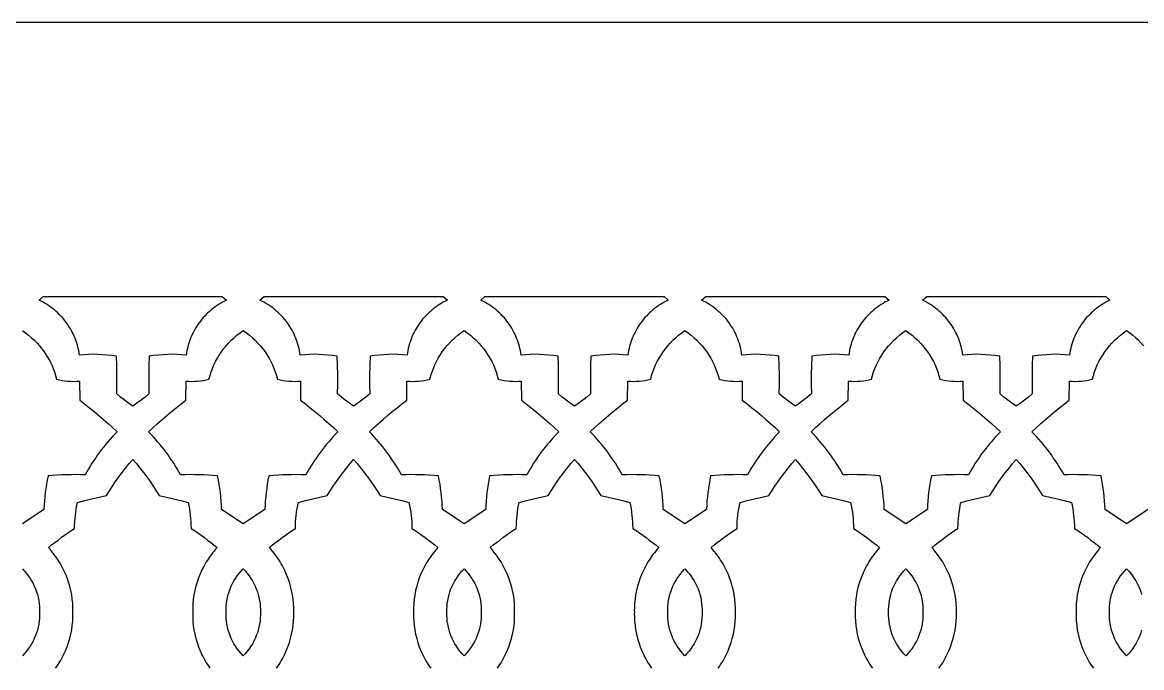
# Model space of a CAD drawing. Extents: x -445 to 570, y -1313 to 85.
# Drawn here: x 61 to 222.3, y -878.7 to -785.7 of the extents above; entities that cross this region are included whole.
import ezdxf

# ---------------------------------------------------------------- set-up
doc = ezdxf.new("R2010")
doc.units = 0
doc.layers.add('LAYER_1', color=18, linetype='CONTINUOUS')

msp = doc.modelspace()

# ---------------------------------------------------------------- linework, layer by layer
at = {"layer": 'LAYER_1'}
for points in [[(-320.41, -955.72), (569.59, -955.72), (569.59, -785.72), (-320.41, -785.72)], [(90.45, -825.75), (90.15, -825.9), (89.86, -826.05), (89.57, -826.22), (89.29, -826.39), (89.02, -826.57), (88.75, -826.76), (88.49, -826.95), (88.24, -827.15), (88, -827.36), (87.76, -827.58), (87.53, -827.8), (87.31, -828.03), (87.09, -828.26), (86.89, -828.5), (86.69, -828.75), (86.5, -829), (86.31, -829.26), (86.14, -829.52), (85.97, -829.79), (85.82, -830.06), (85.67, -830.34), (85.53, -830.62), (85.4, -830.91), (85.28, -831.2), (85.16, -831.49), (85.06, -831.79), (84.97, -832.09), (84.88, -832.4), (84.81, -832.7), (84.74, -833.02), (84.69, -833.33), (84.64, -833.65), (83.98, -833.6), (83.31, -833.56), (82.64, -833.55), (81.97, -833.57), (81.3, -833.6), (80.64, -833.65), (79.97, -833.72), (79.31, -833.82), (79.27, -835.17), (79.24, -836.52), (79.24, -837.87), (79.27, -839.23), (78.71, -839.71), (78.14, -840.16), (77.55, -840.6), (76.95, -841.01), (76.95, -841.01), (76.34, -840.6), (75.75, -840.16), (75.18, -839.71), (74.63, -839.23), (74.65, -837.87), (74.65, -836.52), (74.63, -835.17), (74.58, -833.82), (73.92, -833.72), (73.25, -833.65), (72.59, -833.6), (71.92, -833.57), (71.25, -833.55), (70.58, -833.56), (69.92, -833.6), (69.25, -833.65), (69.2, -833.33), (69.15, -833.02), (69.08, -832.7), (69.01, -832.4), (68.92, -832.09), (68.83, -831.79), (68.73, -831.49), (68.62, -831.2), (68.49, -830.91), (68.36, -830.62), (68.22, -830.34), (68.07, -830.06), (67.92, -829.79), (67.75, -829.52), (67.58, -829.26), (67.4, -829), (67.2, -828.75), (67.01, -828.5), (66.8, -828.26), (66.58, -828.03), (66.36, -827.8), (66.13, -827.58), (65.89, -827.36), (65.65, -827.15), (65.4, -826.95), (65.14, -826.76), (64.87, -826.57), (64.6, -826.39), (64.32, -826.22), (64.03, -826.05), (63.74, -825.9), (63.44, -825.75), (64.05, -825.22), (89.84, -825.22)], [(122.27, -825.75), (121.97, -825.9), (121.67, -826.05), (121.39, -826.22), (121.11, -826.39), (120.83, -826.57), (120.57, -826.76), (120.31, -826.95), (120.06, -827.15), (119.81, -827.36), (119.57, -827.58), (119.34, -827.8), (119.12, -828.03), (118.91, -828.26), (118.7, -828.5), (118.5, -828.75), (118.31, -829), (118.13, -829.26), (117.95, -829.52), (117.79, -829.79), (117.63, -830.06), (117.48, -830.34), (117.34, -830.62), (117.21, -830.91), (117.09, -831.2), (116.98, -831.49), (116.88, -831.79), (116.78, -832.09), (116.7, -832.4), (116.62, -832.7), (116.56, -833.02), (116.5, -833.33), (116.46, -833.65), (115.79, -833.6), (115.12, -833.56), (114.45, -833.55), (113.79, -833.57), (113.12, -833.6), (112.45, -833.65), (111.79, -833.72), (111.12, -833.82), (111.08, -835.17), (111.06, -836.52), (111.06, -837.87), (111.08, -839.23), (110.53, -839.71), (109.96, -840.16), (109.37, -840.6), (108.76, -841.01), (108.76, -841.01), (108.15, -840.6), (107.56, -840.16), (106.99, -839.71), (106.44, -839.23), (106.46, -837.87), (106.46, -836.52), (106.44, -835.17), (106.4, -833.82), (105.73, -833.72), (105.07, -833.65), (104.4, -833.6), (103.73, -833.57), (103.07, -833.55), (102.4, -833.56), (101.73, -833.6), (101.06, -833.65), (101.02, -833.33), (100.96, -833.02), (100.9, -832.7), (100.82, -832.4), (100.74, -832.09), (100.64, -831.79), (100.54, -831.49), (100.43, -831.2), (100.31, -830.91), (100.18, -830.62), (100.04, -830.34), (99.89, -830.06), (99.73, -829.79), (99.57, -829.52), (99.39, -829.26), (99.21, -829), (99.02, -828.75), (98.82, -828.5), (98.61, -828.26), (98.4, -828.03), (98.18, -827.8), (97.95, -827.58), (97.71, -827.36), (97.46, -827.15), (97.21, -826.95), (96.95, -826.76), (96.69, -826.57), (96.41, -826.39), (96.13, -826.22), (95.85, -826.05), (95.55, -825.9), (95.25, -825.75), (95.87, -825.22), (121.65, -825.22)], [(154.08, -825.75), (153.78, -825.9), (153.49, -826.05), (153.2, -826.22), (152.92, -826.39), (152.65, -826.57), (152.38, -826.76), (152.12, -826.95), (151.87, -827.15), (151.63, -827.36), (151.39, -827.58), (151.16, -827.8), (150.94, -828.03), (150.72, -828.26), (150.51, -828.5), (150.32, -828.75), (150.12, -829), (149.94, -829.26), (149.77, -829.52), (149.6, -829.79), (149.45, -830.06), (149.3, -830.34), (149.16, -830.62), (149.03, -830.91), (148.9, -831.2), (148.79, -831.49), (148.69, -831.79), (148.6, -832.09), (148.51, -832.4), (148.44, -832.7), (148.37, -833.02), (148.32, -833.33), (148.27, -833.65), (147.6, -833.6), (146.94, -833.56), (146.27, -833.55), (145.6, -833.57), (144.93, -833.6), (144.27, -833.65), (143.6, -833.72), (142.94, -833.82), (142.89, -835.17), (142.87, -836.52), (142.87, -837.87), (142.89, -839.23), (142.34, -839.71), (141.77, -840.16), (141.18, -840.6), (140.57, -841.01), (140.57, -841.01), (139.97, -840.6), (139.38, -840.16), (138.81, -839.71), (138.25, -839.23), (138.28, -837.87), (138.28, -836.52), (138.25, -835.17), (138.21, -833.82), (137.55, -833.72), (136.88, -833.65), (136.22, -833.6), (135.55, -833.57), (134.88, -833.55), (134.21, -833.56), (133.54, -833.6), (132.88, -833.65), (132.83, -833.33), (132.78, -833.02), (132.71, -832.7), (132.64, -832.4), (132.55, -832.09), (132.46, -831.79), (132.36, -831.49), (132.24, -831.2), (132.12, -830.91), (131.99, -830.62), (131.85, -830.34), (131.7, -830.06), (131.55, -829.79), (131.38, -829.52), (131.21, -829.26), (131.02, -829), (130.83, -828.75), (130.63, -828.5), (130.43, -828.26), (130.21, -828.03), (129.99, -827.8), (129.76, -827.58), (129.52, -827.36), (129.28, -827.15), (129.03, -826.95), (128.77, -826.76), (128.5, -826.57), (128.23, -826.39), (127.95, -826.22), (127.66, -826.05), (127.37, -825.9), (127.07, -825.75), (127.68, -825.22), (153.47, -825.22)], [(185.9, -825.75), (185.6, -825.9), (185.3, -826.05), (185.02, -826.22), (184.74, -826.39), (184.46, -826.57), (184.2, -826.76), (183.94, -826.95), (183.68, -827.15), (183.44, -827.36), (183.2, -827.58), (182.97, -827.8), (182.75, -828.03), (182.53, -828.26), (182.33, -828.5), (182.13, -828.75), (181.94, -829), (181.76, -829.26), (181.58, -829.52), (181.42, -829.79), (181.26, -830.06), (181.11, -830.34), (180.97, -830.62), (180.84, -830.91), (180.72, -831.2), (180.61, -831.49), (180.5, -831.79), (180.41, -832.09), (180.32, -832.4), (180.25, -832.7), (180.18, -833.02), (180.13, -833.33), (180.08, -833.65), (179.42, -833.6), (178.75, -833.56), (178.08, -833.55), (177.41, -833.57), (176.75, -833.6), (176.08, -833.65), (175.41, -833.72), (174.75, -833.82), (174.71, -835.17), (174.69, -836.52), (174.69, -837.87), (174.71, -839.23), (174.16, -839.71), (173.58, -840.16), (173, -840.6), (172.39, -841.01), (172.39, -841.01), (171.78, -840.6), (171.19, -840.16), (170.62, -839.71), (170.07, -839.23), (170.09, -837.87), (170.09, -836.52), (170.07, -835.17), (170.02, -833.82), (169.36, -833.72), (168.7, -833.65), (168.03, -833.6), (167.36, -833.57), (166.69, -833.55), (166.03, -833.56), (165.36, -833.6), (164.69, -833.65), (164.65, -833.33), (164.59, -833.02), (164.53, -832.7), (164.45, -832.4), (164.37, -832.09), (164.27, -831.79), (164.17, -831.49), (164.06, -831.2), (163.93, -830.91), (163.8, -830.62), (163.66, -830.34), (163.52, -830.06), (163.36, -829.79), (163.19, -829.52), (163.02, -829.26), (162.84, -829), (162.65, -828.75), (162.45, -828.5), (162.24, -828.26), (162.03, -828.03), (161.8, -827.8), (161.57, -827.58), (161.34, -827.36), (161.09, -827.15), (160.84, -826.95), (160.58, -826.76), (160.31, -826.57), (160.04, -826.39), (159.76, -826.22), (159.47, -826.05), (159.18, -825.9), (158.88, -825.75), (159.49, -825.22), (185.28, -825.22)], [(217.71, -825.75), (217.41, -825.9), (217.12, -826.05), (216.83, -826.22), (216.55, -826.39), (216.28, -826.57), (216.01, -826.76), (215.75, -826.95), (215.5, -827.15), (215.25, -827.36), (215.02, -827.58), (214.79, -827.8), (214.56, -828.03), (214.35, -828.26), (214.14, -828.5), (213.94, -828.75), (213.75, -829), (213.57, -829.26), (213.4, -829.52), (213.23, -829.79), (213.07, -830.06), (212.92, -830.34), (212.78, -830.62), (212.65, -830.91), (212.53, -831.2), (212.42, -831.49), (212.32, -831.79), (212.22, -832.09), (212.14, -832.4), (212.06, -832.7), (212, -833.02), (211.94, -833.33), (211.9, -833.65), (211.23, -833.6), (210.56, -833.56), (209.89, -833.55), (209.23, -833.57), (208.56, -833.6), (207.89, -833.65), (207.23, -833.72), (206.57, -833.82), (206.52, -835.17), (206.5, -836.52), (206.5, -837.87), (206.52, -839.23), (205.97, -839.71), (205.4, -840.16), (204.81, -840.6), (204.2, -841.01), (204.2, -841.01), (203.59, -840.6), (203, -840.16), (202.43, -839.71), (201.88, -839.23), (201.9, -837.87), (201.9, -836.52), (201.88, -835.17), (201.84, -833.82), (201.17, -833.72), (200.51, -833.65), (199.84, -833.6), (199.18, -833.57), (198.51, -833.55), (197.84, -833.56), (197.17, -833.6), (196.5, -833.65), (196.46, -833.33), (196.4, -833.02), (196.34, -832.7), (196.26, -832.4), (196.18, -832.09), (196.09, -831.79), (195.98, -831.49), (195.87, -831.2), (195.75, -830.91), (195.62, -830.62), (195.48, -830.34), (195.33, -830.06), (195.17, -829.79), (195.01, -829.52), (194.83, -829.26), (194.65, -829), (194.46, -828.75), (194.26, -828.5), (194.05, -828.26), (193.84, -828.03), (193.62, -827.8), (193.39, -827.58), (193.15, -827.36), (192.91, -827.15), (192.65, -826.95), (192.39, -826.76), (192.13, -826.57), (191.85, -826.39), (191.57, -826.22), (191.29, -826.05), (190.99, -825.9), (190.69, -825.75), (191.31, -825.22), (217.1, -825.22)], [(93.31, -830.44), (93.75, -830.78), (94.18, -831.15), (94.58, -831.53), (94.97, -831.92), (95.33, -832.33), (95.67, -832.76), (96, -833.2), (96.3, -833.65), (96.58, -834.12), (96.84, -834.59), (97.07, -835.08), (97.28, -835.58), (97.47, -836.09), (97.64, -836.61), (97.78, -837.14), (98.19, -837.23), (98.6, -837.31), (99.01, -837.37), (99.42, -837.41), (99.84, -837.44), (100.25, -837.45), (100.67, -837.44), (101.09, -837.41), (101.12, -840.16), (101.82, -840.7), (102.51, -841.25), (103.19, -841.8), (103.87, -842.37), (104.53, -842.94), (105.19, -843.52), (105.85, -844.1), (106.49, -844.7), (106.16, -845.05), (105.83, -845.41), (105.5, -845.77), (105.19, -846.14), (104.87, -846.51), (104.57, -846.89), (104.27, -847.27), (103.98, -847.66), (103.69, -848.05), (103.41, -848.45), (103.14, -848.85), (102.87, -849.25), (102.61, -849.66), (102.36, -850.07), (102.11, -850.49), (101.87, -850.91), (101.21, -850.89), (100.54, -850.88), (99.87, -850.89), (99.2, -850.9), (98.54, -850.93), (97.87, -850.97), (97.21, -851.02), (96.54, -851.08), (96.42, -851.68), (96.32, -852.27), (96.23, -852.87), (96.15, -853.47), (96.09, -854.07), (96.03, -854.68), (95.99, -855.28), (95.97, -855.89), (92.85, -857.97), (89.74, -855.89), (89.71, -855.28), (89.67, -854.68), (89.62, -854.07), (89.56, -853.47), (89.48, -852.87), (89.39, -852.27), (89.28, -851.68), (89.17, -851.08), (88.5, -851.02), (87.84, -850.97), (87.17, -850.93), (86.5, -850.9), (85.84, -850.89), (85.17, -850.88), (84.5, -850.89), (83.83, -850.91), (83.59, -850.49), (83.35, -850.07), (83.09, -849.66), (82.84, -849.25), (82.57, -848.85), (82.3, -848.45), (82.02, -848.05), (81.73, -847.66), (81.44, -847.27), (81.14, -846.89), (80.83, -846.51), (80.52, -846.14), (80.2, -845.77), (79.88, -845.41), (79.55, -845.05), (79.21, -844.7), (79.86, -844.1), (80.51, -843.52), (81.17, -842.94), (81.84, -842.37), (82.52, -841.8), (83.2, -841.25), (83.89, -840.7), (84.58, -840.16), (84.62, -837.41), (85.03, -837.44), (85.45, -837.45), (85.87, -837.44), (86.28, -837.41), (86.7, -837.37), (87.11, -837.31), (87.52, -837.23), (87.92, -837.14), (88.07, -836.61), (88.23, -836.09), (88.42, -835.58), (88.63, -835.08), (88.87, -834.59), (89.13, -834.12), (89.41, -833.65), (89.71, -833.2), (90.03, -832.76), (90.38, -832.33), (90.74, -831.92), (91.12, -831.53), (91.53, -831.15), (91.95, -830.78), (92.39, -830.44), (92.85, -830.11)], [(125.13, -830.44), (125.57, -830.78), (125.99, -831.15), (126.4, -831.53), (126.78, -831.92), (127.14, -832.33), (127.49, -832.76), (127.81, -833.2), (128.11, -833.65), (128.39, -834.12), (128.65, -834.59), (128.89, -835.08), (129.1, -835.58), (129.29, -836.09), (129.45, -836.61), (129.6, -837.14), (130, -837.23), (130.41, -837.31), (130.82, -837.37), (131.24, -837.41), (131.65, -837.44), (132.07, -837.45), (132.49, -837.44), (132.9, -837.41), (132.94, -840.16), (133.63, -840.7), (134.32, -841.25), (135, -841.8), (135.68, -842.37), (136.35, -842.94), (137.01, -843.52), (137.66, -844.1), (138.31, -844.7), (137.97, -845.05), (137.64, -845.41), (137.32, -845.77), (137, -846.14), (136.69, -846.51), (136.38, -846.89), (136.08, -847.27), (135.79, -847.66), (135.5, -848.05), (135.22, -848.45), (134.95, -848.85), (134.68, -849.25), (134.43, -849.66), (134.17, -850.07), (133.93, -850.49), (133.69, -850.91), (133.02, -850.89), (132.35, -850.88), (131.68, -850.89), (131.02, -850.9), (130.35, -850.93), (129.68, -850.97), (129.02, -851.02), (128.35, -851.08), (128.24, -851.68), (128.13, -852.27), (128.04, -852.87), (127.96, -853.47), (127.9, -854.07), (127.85, -854.68), (127.81, -855.28), (127.78, -855.89), (124.67, -857.97), (121.55, -855.89), (121.53, -855.28), (121.49, -854.68), (121.43, -854.07), (121.37, -853.47), (121.29, -852.87), (121.2, -852.27), (121.1, -851.68), (120.98, -851.08), (120.31, -851.02), (119.65, -850.97), (118.98, -850.93), (118.32, -850.9), (117.65, -850.89), (116.98, -850.88), (116.31, -850.89), (115.65, -850.91), (115.41, -850.49), (115.16, -850.07), (114.91, -849.66), (114.65, -849.25), (114.38, -848.85), (114.11, -848.45), (113.83, -848.05), (113.54, -847.66), (113.25, -847.27), (112.95, -846.89), (112.65, -846.51), (112.33, -846.14), (112.02, -845.77), (111.69, -845.41), (111.36, -845.05), (111.03, -844.7), (111.67, -844.1), (112.33, -843.52), (112.99, -842.94), (113.65, -842.37), (114.33, -841.8), (115.01, -841.25), (115.7, -840.7), (116.4, -840.16), (116.43, -837.41), (116.85, -837.44), (117.27, -837.45), (117.68, -837.44), (118.1, -837.41), (118.51, -837.37), (118.92, -837.31), (119.33, -837.23), (119.74, -837.14), (119.88, -836.61), (120.05, -836.09), (120.24, -835.58), (120.45, -835.08), (120.68, -834.59), (120.94, -834.12), (121.22, -833.65), (121.52, -833.2), (121.85, -832.76), (122.19, -832.33), (122.55, -831.92), (122.94, -831.53), (123.34, -831.15), (123.77, -830.78), (124.21, -830.44), (124.67, -830.11)], [(156.94, -830.44), (157.38, -830.78), (157.81, -831.15), (158.21, -831.53), (158.59, -831.92), (158.96, -832.33), (159.3, -832.76), (159.62, -833.2), (159.93, -833.65), (160.21, -834.12), (160.46, -834.59), (160.7, -835.08), (160.91, -835.58), (161.1, -836.09), (161.27, -836.61), (161.41, -837.14), (161.82, -837.23), (162.22, -837.31), (162.64, -837.37), (163.05, -837.41), (163.47, -837.44), (163.88, -837.45), (164.3, -837.44), (164.72, -837.41), (164.75, -840.16), (165.45, -840.7), (166.14, -841.25), (166.82, -841.8), (167.49, -842.37), (168.16, -842.94), (168.82, -843.52), (169.48, -844.1), (170.12, -844.7), (169.79, -845.05), (169.45, -845.41), (169.13, -845.77), (168.81, -846.14), (168.5, -846.51), (168.2, -846.89), (167.9, -847.27), (167.6, -847.66), (167.32, -848.05), (167.04, -848.45), (166.76, -848.85), (166.5, -849.25), (166.24, -849.66), (165.99, -850.07), (165.74, -850.49), (165.5, -850.91), (164.83, -850.89), (164.17, -850.88), (163.5, -850.89), (162.83, -850.9), (162.16, -850.93), (161.5, -850.97), (160.83, -851.02), (160.17, -851.08), (160.05, -851.68), (159.95, -852.27), (159.86, -852.87), (159.78, -853.47), (159.71, -854.07), (159.66, -854.68), (159.62, -855.28), (159.59, -855.89), (156.48, -857.97), (153.37, -855.89), (153.34, -855.28), (153.3, -854.68), (153.25, -854.07), (153.18, -853.47), (153.1, -852.87), (153.01, -852.27), (152.91, -851.68), (152.79, -851.08), (152.13, -851.02), (151.46, -850.97), (150.8, -850.93), (150.13, -850.9), (149.46, -850.89), (148.8, -850.88), (148.13, -850.89), (147.46, -850.91), (147.22, -850.49), (146.98, -850.07), (146.72, -849.66), (146.46, -849.25), (146.2, -848.85), (145.92, -848.45), (145.64, -848.05), (145.36, -847.66), (145.07, -847.27), (144.77, -846.89), (144.46, -846.51), (144.15, -846.14), (143.83, -845.77), (143.51, -845.41), (143.18, -845.05), (142.84, -844.7), (143.49, -844.1), (144.14, -843.52), (144.8, -842.94), (145.47, -842.37), (146.14, -841.8), (146.83, -841.25), (147.51, -840.7), (148.21, -840.16), (148.25, -837.41), (148.66, -837.44), (149.08, -837.45), (149.5, -837.44), (149.91, -837.41), (150.32, -837.37), (150.74, -837.31), (151.15, -837.23), (151.55, -837.14), (151.69, -836.61), (151.86, -836.09), (152.05, -835.58), (152.26, -835.08), (152.5, -834.59), (152.76, -834.12), (153.04, -833.65), (153.34, -833.2), (153.66, -832.76), (154, -832.33), (154.37, -831.92), (154.75, -831.53), (155.16, -831.15), (155.58, -830.78), (156.02, -830.44), (156.48, -830.11)], [(188.75, -830.44), (189.2, -830.78), (189.62, -831.15), (190.02, -831.53), (190.41, -831.92), (190.77, -832.33), (191.11, -832.76), (191.44, -833.2), (191.74, -833.65), (192.02, -834.12), (192.28, -834.59), (192.51, -835.08), (192.73, -835.58), (192.92, -836.09), (193.08, -836.61), (193.22, -837.14), (193.63, -837.23), (194.04, -837.31), (194.45, -837.37), (194.86, -837.41), (195.28, -837.44), (195.7, -837.45), (196.11, -837.44), (196.53, -837.41), (196.56, -840.16), (197.26, -840.7), (197.95, -841.25), (198.63, -841.8), (199.31, -842.37), (199.98, -842.94), (200.64, -843.52), (201.29, -844.1), (201.94, -844.7), (201.6, -845.05), (201.27, -845.41), (200.94, -845.77), (200.63, -846.14), (200.31, -846.51), (200.01, -846.89), (199.71, -847.27), (199.42, -847.66), (199.13, -848.05), (198.85, -848.45), (198.58, -848.85), (198.31, -849.25), (198.05, -849.66), (197.8, -850.07), (197.55, -850.49), (197.31, -850.91), (196.65, -850.89), (195.98, -850.88), (195.31, -850.89), (194.65, -850.9), (193.98, -850.93), (193.31, -850.97), (192.65, -851.02), (191.98, -851.08), (191.87, -851.68), (191.76, -852.27), (191.67, -852.87), (191.59, -853.47), (191.53, -854.07), (191.47, -854.68), (191.43, -855.28), (191.41, -855.89), (188.29, -857.97), (185.18, -855.89), (185.16, -855.28), (185.12, -854.68), (185.06, -854.07), (185, -853.47), (184.92, -852.87), (184.83, -852.27), (184.72, -851.68), (184.61, -851.08), (183.94, -851.02), (183.28, -850.97), (182.61, -850.93), (181.94, -850.9), (181.28, -850.89), (180.61, -850.88), (179.94, -850.89), (179.27, -850.91), (179.04, -850.49), (178.79, -850.07), (178.54, -849.66), (178.28, -849.25), (178.01, -848.85), (177.74, -848.45), (177.46, -848.05), (177.17, -847.66), (176.88, -847.27), (176.58, -846.89), (176.27, -846.51), (175.96, -846.14), (175.64, -845.77), (175.32, -845.41), (174.99, -845.05), (174.65, -844.7), (175.3, -844.1), (175.95, -843.52), (176.61, -842.94), (177.28, -842.37), (177.96, -841.8), (178.64, -841.25), (179.33, -840.7), (180.02, -840.16), (180.06, -837.41), (180.48, -837.44), (180.89, -837.45), (181.31, -837.44), (181.72, -837.41), (182.14, -837.37), (182.55, -837.31), (182.96, -837.23), (183.37, -837.14), (183.51, -836.61), (183.67, -836.09), (183.86, -835.58), (184.08, -835.08), (184.31, -834.59), (184.57, -834.12), (184.85, -833.65), (185.15, -833.2), (185.47, -832.76), (185.82, -832.33), (186.18, -831.92), (186.57, -831.53), (186.97, -831.15), (187.39, -830.78), (187.83, -830.44), (188.29, -830.11)], [(93.16, -864.78), (93.44, -865.12), (93.71, -865.47), (93.96, -865.83), (94.18, -866.2), (94.39, -866.58), (94.58, -866.97), (94.74, -867.36), (94.89, -867.76), (95.02, -868.17), (95.12, -868.59), (95.2, -869.01), (95.27, -869.43), (95.31, -869.86), (95.33, -870.29), (95.32, -870.72), (95.33, -871.15), (95.31, -871.58), (95.27, -872.01), (95.2, -872.44), (95.12, -872.86), (95.02, -873.27), (94.89, -873.68), (94.74, -874.08), (94.58, -874.48), (94.39, -874.87), (94.18, -875.25), (93.96, -875.62), (93.71, -875.98), (93.44, -876.33), (93.16, -876.67), (92.85, -876.99), (92.55, -876.67), (92.26, -876.33), (92, -875.98), (91.75, -875.62), (91.52, -875.25), (91.32, -874.87), (91.13, -874.48), (90.96, -874.08), (90.82, -873.68), (90.69, -873.27), (90.59, -872.86), (90.5, -872.44), (90.44, -872.01), (90.4, -871.58), (90.38, -871.15), (90.38, -870.72), (90.38, -870.29), (90.4, -869.86), (90.44, -869.43), (90.5, -869.01), (90.59, -868.59), (90.69, -868.17), (90.82, -867.76), (90.96, -867.36), (91.13, -866.97), (91.32, -866.58), (91.52, -866.2), (91.75, -865.83), (92, -865.47), (92.26, -865.12), (92.55, -864.78), (92.85, -864.46)], [(124.97, -864.78), (125.26, -865.12), (125.52, -865.47), (125.77, -865.83), (126, -866.2), (126.2, -866.58), (126.39, -866.97), (126.56, -867.36), (126.7, -867.76), (126.83, -868.17), (126.93, -868.59), (127.02, -869.01), (127.08, -869.43), (127.12, -869.86), (127.14, -870.29), (127.14, -870.72), (127.14, -871.15), (127.12, -871.58), (127.08, -872.01), (127.02, -872.44), (126.93, -872.86), (126.83, -873.27), (126.7, -873.68), (126.56, -874.08), (126.39, -874.48), (126.2, -874.87), (126, -875.25), (125.77, -875.62), (125.52, -875.98), (125.26, -876.33), (124.97, -876.67), (124.67, -876.99), (124.36, -876.67), (124.08, -876.33), (123.81, -875.98), (123.56, -875.62), (123.34, -875.25), (123.13, -874.87), (122.94, -874.48), (122.78, -874.08), (122.63, -873.68), (122.5, -873.27), (122.4, -872.86), (122.32, -872.44), (122.25, -872.01), (122.21, -871.58), (122.19, -871.15), (122.2, -870.72), (122.19, -870.29), (122.21, -869.86), (122.25, -869.43), (122.32, -869.01), (122.4, -868.59), (122.5, -868.17), (122.63, -867.76), (122.78, -867.36), (122.94, -866.97), (123.13, -866.58), (123.34, -866.2), (123.56, -865.83), (123.81, -865.47), (124.08, -865.12), (124.36, -864.78), (124.67, -864.46)], [(156.78, -864.78), (157.07, -865.12), (157.34, -865.47), (157.58, -865.83), (157.81, -866.2), (158.02, -866.58), (158.2, -866.97), (158.37, -867.36), (158.52, -867.76), (158.64, -868.17), (158.75, -868.59), (158.83, -869.01), (158.89, -869.43), (158.93, -869.86), (158.95, -870.29), (158.95, -870.72), (158.95, -871.15), (158.93, -871.58), (158.89, -872.01), (158.83, -872.44), (158.75, -872.86), (158.64, -873.27), (158.52, -873.68), (158.37, -874.08), (158.2, -874.48), (158.02, -874.87), (157.81, -875.25), (157.58, -875.62), (157.34, -875.98), (157.07, -876.33), (156.78, -876.67), (156.48, -876.99), (156.18, -876.67), (155.89, -876.33), (155.63, -875.98), (155.38, -875.62), (155.15, -875.25), (154.94, -874.87), (154.76, -874.48), (154.59, -874.08), (154.44, -873.68), (154.32, -873.27), (154.21, -872.86), (154.13, -872.44), (154.07, -872.01), (154.03, -871.58), (154.01, -871.15), (154.01, -870.72), (154.01, -870.29), (154.03, -869.86), (154.07, -869.43), (154.13, -869.01), (154.21, -868.59), (154.32, -868.17), (154.44, -867.76), (154.59, -867.36), (154.76, -866.97), (154.94, -866.58), (155.15, -866.2), (155.38, -865.83), (155.63, -865.47), (155.89, -865.12), (156.18, -864.78), (156.48, -864.46)], [(188.6, -864.78), (188.88, -865.12), (189.15, -865.47), (189.4, -865.83), (189.62, -866.2), (189.83, -866.58), (190.02, -866.97), (190.19, -867.36), (190.33, -867.76), (190.46, -868.17), (190.56, -868.59), (190.65, -869.01), (190.71, -869.43), (190.75, -869.86), (190.77, -870.29), (190.76, -870.72), (190.77, -871.15), (190.75, -871.58), (190.71, -872.01), (190.65, -872.44), (190.56, -872.86), (190.46, -873.27), (190.33, -873.68), (190.19, -874.08), (190.02, -874.48), (189.83, -874.87), (189.62, -875.25), (189.4, -875.62), (189.15, -875.98), (188.88, -876.33), (188.6, -876.67), (188.29, -876.99), (187.99, -876.67), (187.71, -876.33), (187.44, -875.98), (187.19, -875.62), (186.97, -875.25), (186.76, -874.87), (186.57, -874.48), (186.4, -874.08), (186.26, -873.68), (186.13, -873.27), (186.03, -872.86), (185.94, -872.44), (185.88, -872.01), (185.84, -871.58), (185.82, -871.15), (185.83, -870.72), (185.82, -870.29), (185.84, -869.86), (185.88, -869.43), (185.94, -869.01), (186.03, -868.59), (186.13, -868.17), (186.26, -867.76), (186.4, -867.36), (186.57, -866.97), (186.76, -866.58), (186.97, -866.2), (187.19, -865.83), (187.44, -865.47), (187.71, -865.12), (187.99, -864.78), (188.29, -864.46)]]:
    msp.add_lwpolyline(points, close=True, dxfattribs=at)
for points in [[(61.04, -830.11), (61.5, -830.44), (61.94, -830.78), (62.36, -831.15), (62.77, -831.53), (63.15, -831.92), (63.52, -832.33), (63.86, -832.76), (64.18, -833.2), (64.48, -833.65), (64.76, -834.12), (65.02, -834.59), (65.26, -835.08), (65.47, -835.58), (65.66, -836.09), (65.83, -836.61), (65.97, -837.14), (66.37, -837.23), (66.78, -837.31), (67.2, -837.37), (67.61, -837.41), (68.02, -837.44), (68.44, -837.45), (68.86, -837.44), (69.27, -837.41), (69.31, -840.16), (70.01, -840.7), (70.69, -841.25), (71.38, -841.8), (72.05, -842.37), (72.72, -842.94), (73.38, -843.52), (74.03, -844.1), (74.68, -844.7), (74.34, -845.05), (74.01, -845.41), (73.69, -845.77), (73.37, -846.14), (73.06, -846.51), (72.75, -846.89), (72.45, -847.27), (72.16, -847.66), (71.88, -848.05), (71.6, -848.45), (71.32, -848.85), (71.06, -849.25), (70.8, -849.66), (70.54, -850.07), (70.3, -850.49), (70.06, -850.91), (69.39, -850.89), (68.72, -850.88), (68.06, -850.89), (67.39, -850.9), (66.72, -850.93), (66.06, -850.97), (65.39, -851.02), (64.73, -851.08), (64.61, -851.68), (64.51, -852.27), (64.42, -852.87), (64.34, -853.47), (64.27, -854.07), (64.22, -854.68), (64.18, -855.28), (64.15, -855.89), (61.04, -857.97)], [(223.22, -855.89), (220.11, -857.97), (217, -855.89), (216.97, -855.28), (216.93, -854.68), (216.88, -854.07), (216.81, -853.47), (216.73, -852.87), (216.64, -852.27), (216.54, -851.68), (216.42, -851.08), (215.76, -851.02), (215.09, -850.97), (214.42, -850.93), (213.76, -850.9), (213.09, -850.89), (212.42, -850.88), (211.76, -850.89), (211.09, -850.91), (210.85, -850.49), (210.6, -850.07), (210.35, -849.66), (210.09, -849.25), (209.82, -848.85), (209.55, -848.45), (209.27, -848.05), (208.99, -847.66), (208.69, -847.27), (208.39, -846.89), (208.09, -846.51), (207.78, -846.14), (207.46, -845.77), (207.13, -845.41), (206.8, -845.05), (206.47, -844.7), (207.11, -844.1), (207.77, -843.52), (208.43, -842.94), (209.1, -842.37), (209.77, -841.8), (210.45, -841.25), (211.14, -840.7), (211.84, -840.16), (211.87, -837.41), (212.29, -837.44), (212.71, -837.45), (213.12, -837.44), (213.54, -837.41), (213.95, -837.37), (214.36, -837.31), (214.77, -837.23), (215.18, -837.14), (215.32, -836.61), (215.49, -836.09), (215.68, -835.58), (215.89, -835.08), (216.13, -834.59), (216.38, -834.12), (216.66, -833.65), (216.97, -833.2), (217.29, -832.76), (217.63, -832.33), (218, -831.92), (218.38, -831.53), (218.78, -831.15), (219.21, -830.78), (219.65, -830.44), (220.11, -830.11), (220.57, -830.44), (221.01, -830.78), (221.43, -831.15), (221.84, -831.53), (222.22, -831.92), (222.58, -832.33)], [(65.83, -878.78), (66.01, -878.52), (66.19, -878.25), (66.36, -877.98), (66.53, -877.7), (66.69, -877.42), (66.98, -876.85), (67.24, -876.27), (67.48, -875.68), (67.69, -875.09), (67.87, -874.48), (68.02, -873.86), (68.14, -873.24), (68.23, -872.62), (68.29, -871.99), (68.32, -871.36), (68.33, -871.04), (68.32, -870.72), (68.33, -870.41), (68.32, -870.09), (68.29, -869.46), (68.23, -868.83), (68.14, -868.2), (68.02, -867.58), (67.87, -866.97), (67.69, -866.36), (67.48, -865.76), (67.24, -865.17), (66.98, -864.59), (66.84, -864.31), (66.69, -864.03), (66.53, -863.75), (66.36, -863.47), (66.19, -863.2), (66.01, -862.93), (65.83, -862.66), (65.64, -862.4), (65.44, -862.14), (65.23, -861.89), (65.02, -861.64), (64.8, -861.39), (65.25, -861.02), (65.71, -860.66), (66.17, -860.31), (66.64, -859.96), (67.11, -859.62), (67.59, -859.28), (68.07, -858.95), (68.56, -858.63), (68.57, -858.16), (68.59, -857.69), (68.62, -857.22), (68.67, -856.75), (68.73, -856.28), (68.8, -855.81), (68.89, -855.35), (68.99, -854.89), (70.02, -854.61), (71.06, -854.36), (72.1, -854.12), (73.15, -853.89), (73.57, -853.21), (74.01, -852.53), (74.46, -851.87), (74.93, -851.21), (75.41, -850.57), (75.91, -849.93), (76.42, -849.3), (76.95, -848.69), (77.47, -849.3), (77.98, -849.93), (78.48, -850.57), (78.96, -851.21), (79.43, -851.87), (79.88, -852.53), (80.32, -853.21), (80.75, -853.89), (81.79, -854.12), (82.83, -854.36), (83.87, -854.61), (84.91, -854.89), (85, -855.35), (85.09, -855.81), (85.16, -856.28), (85.22, -856.75), (85.27, -857.22), (85.3, -857.69), (85.32, -858.16), (85.33, -858.63), (85.82, -858.95), (86.3, -859.28), (86.78, -859.62), (87.25, -859.96), (87.72, -860.31), (88.18, -860.66), (88.64, -861.02), (89.09, -861.39), (88.87, -861.64), (88.66, -861.89), (88.45, -862.14), (88.26, -862.4), (88.06, -862.66), (87.88, -862.93), (87.7, -863.2), (87.53, -863.47), (87.36, -863.75), (87.21, -864.03), (86.91, -864.59), (86.65, -865.17), (86.41, -865.76), (86.2, -866.36), (86.02, -866.97), (85.87, -867.58), (85.75, -868.2), (85.66, -868.83), (85.6, -869.46), (85.57, -870.09), (85.57, -870.41), (85.57, -870.72), (85.57, -871.04), (85.57, -871.36), (85.6, -871.99), (85.66, -872.62), (85.75, -873.24), (85.87, -873.86), (86.02, -874.48), (86.2, -875.09), (86.41, -875.68), (86.65, -876.27), (86.91, -876.85), (87.06, -877.14), (87.21, -877.42), (87.36, -877.7), (87.53, -877.98), (87.7, -878.25), (87.88, -878.52), (88.06, -878.78)], [(97.64, -878.78), (97.83, -878.52), (98.01, -878.25), (98.18, -877.98), (98.34, -877.7), (98.5, -877.42), (98.79, -876.85), (99.06, -876.27), (99.3, -875.68), (99.5, -875.09), (99.68, -874.48), (99.83, -873.86), (99.95, -873.24), (100.04, -872.62), (100.11, -871.99), (100.14, -871.36), (100.14, -871.04), (100.14, -870.72), (100.14, -870.41), (100.14, -870.09), (100.11, -869.46), (100.04, -868.83), (99.95, -868.2), (99.83, -867.58), (99.68, -866.97), (99.5, -866.36), (99.3, -865.76), (99.06, -865.17), (98.79, -864.59), (98.65, -864.31), (98.5, -864.03), (98.34, -863.75), (98.18, -863.47), (98.01, -863.2), (97.83, -862.93), (97.64, -862.66), (97.45, -862.4), (97.25, -862.14), (97.05, -861.89), (96.83, -861.64), (96.61, -861.39), (97.07, -861.02), (97.52, -860.66), (97.99, -860.31), (98.46, -859.96), (98.93, -859.62), (99.4, -859.28), (99.89, -858.95), (100.37, -858.63), (100.38, -858.16), (100.4, -857.69), (100.44, -857.22), (100.49, -856.75), (100.54, -856.28), (100.62, -855.81), (100.7, -855.35), (100.8, -854.89), (101.83, -854.61), (102.87, -854.36), (103.91, -854.12), (104.96, -853.89), (105.38, -853.21), (105.82, -852.53), (106.28, -851.87), (106.75, -851.21), (107.23, -850.57), (107.72, -849.93), (108.24, -849.3), (108.76, -848.69), (109.28, -849.3), (109.8, -849.93), (110.29, -850.57), (110.77, -851.21), (111.24, -851.87), (111.7, -852.53), (112.14, -853.21), (112.56, -853.89), (113.61, -854.12), (114.65, -854.36), (115.69, -854.61), (116.72, -854.89), (116.82, -855.35), (116.9, -855.81), (116.98, -856.28), (117.03, -856.75), (117.08, -857.22), (117.12, -857.69), (117.14, -858.16), (117.15, -858.63), (117.63, -858.95), (118.12, -859.28), (118.59, -859.62), (119.06, -859.96), (119.53, -860.31), (120, -860.66), (120.45, -861.02), (120.91, -861.39), (120.69, -861.64), (120.47, -861.89), (120.27, -862.14), (120.07, -862.4), (119.88, -862.66), (119.69, -862.93), (119.51, -863.2), (119.34, -863.47), (119.18, -863.75), (119.02, -864.03), (118.73, -864.59), (118.46, -865.17), (118.22, -865.76), (118.02, -866.36), (117.84, -866.97), (117.69, -867.58), (117.57, -868.2), (117.48, -868.83), (117.41, -869.46), (117.38, -870.09), (117.38, -870.41), (117.38, -870.72), (117.38, -871.04), (117.38, -871.36), (117.41, -871.99), (117.48, -872.62), (117.57, -873.24), (117.69, -873.86), (117.84, -874.48), (118.02, -875.09), (118.22, -875.68), (118.46, -876.27), (118.73, -876.85), (118.87, -877.14), (119.02, -877.42), (119.18, -877.7), (119.34, -877.98), (119.51, -878.25), (119.69, -878.52), (119.88, -878.78)], [(129.46, -878.78), (129.64, -878.52), (129.82, -878.25), (129.99, -877.98), (130.16, -877.7), (130.31, -877.42), (130.61, -876.85), (130.87, -876.27), (131.11, -875.68), (131.32, -875.09), (131.5, -874.48), (131.65, -873.86), (131.77, -873.24), (131.86, -872.62), (131.92, -871.99), (131.95, -871.36), (131.95, -871.04), (131.95, -870.72), (131.95, -870.41), (131.95, -870.09), (131.92, -869.46), (131.86, -868.83), (131.77, -868.2), (131.65, -867.58), (131.5, -866.97), (131.32, -866.36), (131.11, -865.76), (130.87, -865.17), (130.61, -864.59), (130.46, -864.31), (130.31, -864.03), (130.16, -863.75), (129.99, -863.47), (129.82, -863.2), (129.64, -862.93), (129.46, -862.66), (129.26, -862.4), (129.07, -862.14), (128.86, -861.89), (128.65, -861.64), (128.43, -861.39), (128.88, -861.02), (129.34, -860.66), (129.8, -860.31), (130.27, -859.96), (130.74, -859.62), (131.22, -859.28), (131.7, -858.95), (132.19, -858.63), (132.2, -858.16), (132.22, -857.69), (132.25, -857.22), (132.3, -856.75), (132.36, -856.28), (132.43, -855.81), (132.52, -855.35), (132.61, -854.89), (133.65, -854.61), (134.69, -854.36), (135.73, -854.12), (136.77, -853.89), (137.2, -853.21), (137.64, -852.53), (138.09, -851.87), (138.56, -851.21), (139.04, -850.57), (139.54, -849.93), (140.05, -849.3), (140.57, -848.69), (141.1, -849.3), (141.61, -849.93), (142.11, -850.57), (142.59, -851.21), (143.06, -851.87), (143.51, -852.53), (143.95, -853.21), (144.37, -853.89), (145.42, -854.12), (146.46, -854.36), (147.5, -854.61), (148.53, -854.89), (148.63, -855.35), (148.72, -855.81), (148.79, -856.28), (148.85, -856.75), (148.9, -857.22), (148.93, -857.69), (148.95, -858.16), (148.96, -858.63), (149.45, -858.95), (149.93, -859.28), (150.41, -859.62), (150.88, -859.96), (151.35, -860.31), (151.81, -860.66), (152.27, -861.02), (152.72, -861.39), (152.5, -861.64), (152.29, -861.89), (152.08, -862.14), (151.88, -862.4), (151.69, -862.66), (151.51, -862.93), (151.33, -863.2), (151.16, -863.47), (150.99, -863.75), (150.83, -864.03), (150.54, -864.59), (150.28, -865.17), (150.04, -865.76), (149.83, -866.36), (149.65, -866.97), (149.5, -867.58), (149.38, -868.2), (149.29, -868.83), (149.23, -869.46), (149.2, -870.09), (149.19, -870.41), (149.2, -870.72), (149.19, -871.04), (149.2, -871.36), (149.23, -871.99), (149.29, -872.62), (149.38, -873.24), (149.5, -873.86), (149.65, -874.48), (149.83, -875.09), (150.04, -875.68), (150.28, -876.27), (150.54, -876.85), (150.68, -877.14), (150.83, -877.42), (150.99, -877.7), (151.16, -877.98), (151.33, -878.25), (151.51, -878.52), (151.69, -878.78)], [(161.27, -878.78), (161.46, -878.52), (161.63, -878.25), (161.8, -877.98), (161.97, -877.7), (162.13, -877.42), (162.42, -876.85), (162.69, -876.27), (162.92, -875.68), (163.13, -875.09), (163.31, -874.48), (163.46, -873.86), (163.58, -873.24), (163.67, -872.62), (163.73, -871.99), (163.76, -871.36), (163.77, -871.04), (163.76, -870.72), (163.77, -870.41), (163.76, -870.09), (163.73, -869.46), (163.67, -868.83), (163.58, -868.2), (163.46, -867.58), (163.31, -866.97), (163.13, -866.36), (162.92, -865.76), (162.69, -865.17), (162.42, -864.59), (162.28, -864.31), (162.13, -864.03), (161.97, -863.75), (161.8, -863.47), (161.63, -863.2), (161.46, -862.93), (161.27, -862.66), (161.08, -862.4), (160.88, -862.14), (160.67, -861.89), (160.46, -861.64), (160.24, -861.39), (160.7, -861.02), (161.15, -860.66), (161.62, -860.31), (162.08, -859.96), (162.56, -859.62), (163.03, -859.28), (163.51, -858.95), (164, -858.63), (164.01, -858.16), (164.03, -857.69), (164.07, -857.22), (164.11, -856.75), (164.17, -856.28), (164.24, -855.81), (164.33, -855.35), (164.43, -854.89), (165.46, -854.61), (166.5, -854.36), (167.54, -854.12), (168.59, -853.89), (169.01, -853.21), (169.45, -852.53), (169.9, -851.87), (170.37, -851.21), (170.86, -850.57), (171.35, -849.93), (171.86, -849.3), (172.39, -848.69), (172.91, -849.3), (173.42, -849.93), (173.92, -850.57), (174.4, -851.21), (174.87, -851.87), (175.32, -852.53), (175.76, -853.21), (176.19, -853.89), (177.23, -854.12), (178.28, -854.36), (179.31, -854.61), (180.35, -854.89), (180.45, -855.35), (180.53, -855.81), (180.6, -856.28), (180.66, -856.75), (180.71, -857.22), (180.74, -857.69), (180.77, -858.16), (180.77, -858.63), (181.26, -858.95), (181.74, -859.28), (182.22, -859.62), (182.69, -859.96), (183.16, -860.31), (183.62, -860.66), (184.08, -861.02), (184.53, -861.39), (184.31, -861.64), (184.1, -861.89), (183.9, -862.14), (183.7, -862.4), (183.51, -862.66), (183.32, -862.93), (183.14, -863.2), (182.97, -863.47), (182.81, -863.75), (182.65, -864.03), (182.35, -864.59), (182.09, -865.17), (181.85, -865.76), (181.64, -866.36), (181.46, -866.97), (181.31, -867.58), (181.19, -868.2), (181.1, -868.83), (181.04, -869.46), (181.01, -870.09), (181.01, -870.41), (181.01, -870.72), (181.01, -871.04), (181.01, -871.36), (181.04, -871.99), (181.1, -872.62), (181.19, -873.24), (181.31, -873.86), (181.46, -874.48), (181.64, -875.09), (181.85, -875.68), (182.09, -876.27), (182.35, -876.85), (182.5, -877.14), (182.65, -877.42), (182.81, -877.7), (182.97, -877.98), (183.14, -878.25), (183.32, -878.52), (183.51, -878.78)], [(193.08, -878.78), (193.27, -878.52), (193.45, -878.25), (193.62, -877.98), (193.78, -877.7), (193.94, -877.42), (194.23, -876.85), (194.5, -876.27), (194.74, -875.68), (194.94, -875.09), (195.12, -874.48), (195.27, -873.86), (195.39, -873.24), (195.49, -872.62), (195.55, -871.99), (195.58, -871.36), (195.58, -871.04), (195.58, -870.72), (195.58, -870.41), (195.58, -870.09), (195.55, -869.46), (195.49, -868.83), (195.39, -868.2), (195.27, -867.58), (195.12, -866.97), (194.94, -866.36), (194.74, -865.76), (194.5, -865.17), (194.23, -864.59), (194.09, -864.31), (193.94, -864.03), (193.78, -863.75), (193.62, -863.47), (193.45, -863.2), (193.27, -862.93), (193.08, -862.66), (192.89, -862.4), (192.69, -862.14), (192.49, -861.89), (192.28, -861.64), (192.06, -861.39), (192.51, -861.02), (192.97, -860.66), (193.43, -860.31), (193.9, -859.96), (194.37, -859.62), (194.85, -859.28), (195.33, -858.95), (195.81, -858.63), (195.82, -858.16), (195.85, -857.69), (195.88, -857.22), (195.93, -856.75), (195.99, -856.28), (196.06, -855.81), (196.14, -855.35), (196.24, -854.89), (197.27, -854.61), (198.31, -854.36), (199.35, -854.12), (200.4, -853.89), (200.83, -853.21), (201.26, -852.53), (201.72, -851.87), (202.19, -851.21), (202.67, -850.57), (203.17, -849.93), (203.68, -849.3), (204.2, -848.69), (204.73, -849.3), (205.24, -849.93), (205.73, -850.57), (206.22, -851.21), (206.68, -851.87), (207.14, -852.53), (207.58, -853.21), (208, -853.89), (209.05, -854.12), (210.09, -854.36), (211.13, -854.61), (212.16, -854.89), (212.26, -855.35), (212.34, -855.81), (212.42, -856.28), (212.48, -856.75), (212.52, -857.22), (212.56, -857.69), (212.58, -858.16), (212.59, -858.63), (213.07, -858.95), (213.56, -859.28), (214.03, -859.62), (214.51, -859.96), (214.97, -860.31), (215.44, -860.66), (215.89, -861.02), (216.35, -861.39), (216.13, -861.64), (215.92, -861.89), (215.71, -862.14), (215.51, -862.4), (215.32, -862.66), (215.13, -862.93), (214.96, -863.2), (214.78, -863.47), (214.62, -863.75), (214.46, -864.03), (214.17, -864.59), (213.9, -865.17), (213.67, -865.76), (213.46, -866.36), (213.28, -866.97), (213.13, -867.58), (213.01, -868.2), (212.92, -868.83), (212.86, -869.46), (212.83, -870.09), (212.82, -870.41), (212.83, -870.72), (212.82, -871.04), (212.83, -871.36), (212.86, -871.99), (212.92, -872.62), (213.01, -873.24), (213.13, -873.86), (213.28, -874.48), (213.46, -875.09), (213.67, -875.68), (213.9, -876.27), (214.17, -876.85), (214.31, -877.14), (214.46, -877.42), (214.62, -877.7), (214.78, -877.98), (214.96, -878.25), (215.13, -878.52), (215.32, -878.78)], [(61.04, -864.46), (61.34, -864.78), (61.63, -865.12), (61.89, -865.47), (62.14, -865.83), (62.37, -866.2), (62.58, -866.58), (62.76, -866.97), (62.93, -867.36), (63.08, -867.76), (63.2, -868.17), (63.31, -868.59), (63.39, -869.01), (63.45, -869.43), (63.49, -869.86), (63.51, -870.29), (63.51, -870.72), (63.51, -871.15), (63.49, -871.58), (63.45, -872.01), (63.39, -872.44), (63.31, -872.86), (63.2, -873.27), (63.08, -873.68), (62.93, -874.08), (62.76, -874.48), (62.58, -874.87), (62.37, -875.25), (62.14, -875.62), (61.89, -875.98), (61.63, -876.33), (61.34, -876.67), (61.04, -876.99)], [(222.27, -873.27), (222.15, -873.68), (222, -874.08), (221.83, -874.48), (221.65, -874.87), (221.44, -875.25), (221.21, -875.62), (220.96, -875.98), (220.7, -876.33), (220.41, -876.67), (220.11, -876.99), (219.8, -876.67), (219.52, -876.33), (219.25, -875.98), (219.01, -875.62), (218.78, -875.25), (218.57, -874.87), (218.38, -874.48), (218.22, -874.08), (218.07, -873.68), (217.95, -873.27), (217.84, -872.86), (217.76, -872.44), (217.69, -872.01), (217.65, -871.58), (217.64, -871.15), (217.64, -870.72), (217.64, -870.29), (217.65, -869.86), (217.69, -869.43), (217.76, -869.01), (217.84, -868.59), (217.95, -868.17), (218.07, -867.76), (218.22, -867.36), (218.38, -866.97), (218.57, -866.58), (218.78, -866.2), (219.01, -865.83), (219.25, -865.47), (219.52, -865.12), (219.8, -864.78), (220.11, -864.46), (220.41, -864.78), (220.7, -865.12), (220.96, -865.47), (221.21, -865.83), (221.44, -866.2), (221.65, -866.58), (221.83, -866.97), (222, -867.36), (222.15, -867.76), (222.27, -868.17)]]:
    msp.add_lwpolyline(points, dxfattribs=at)

doc.saveas('drawing.dxf')
